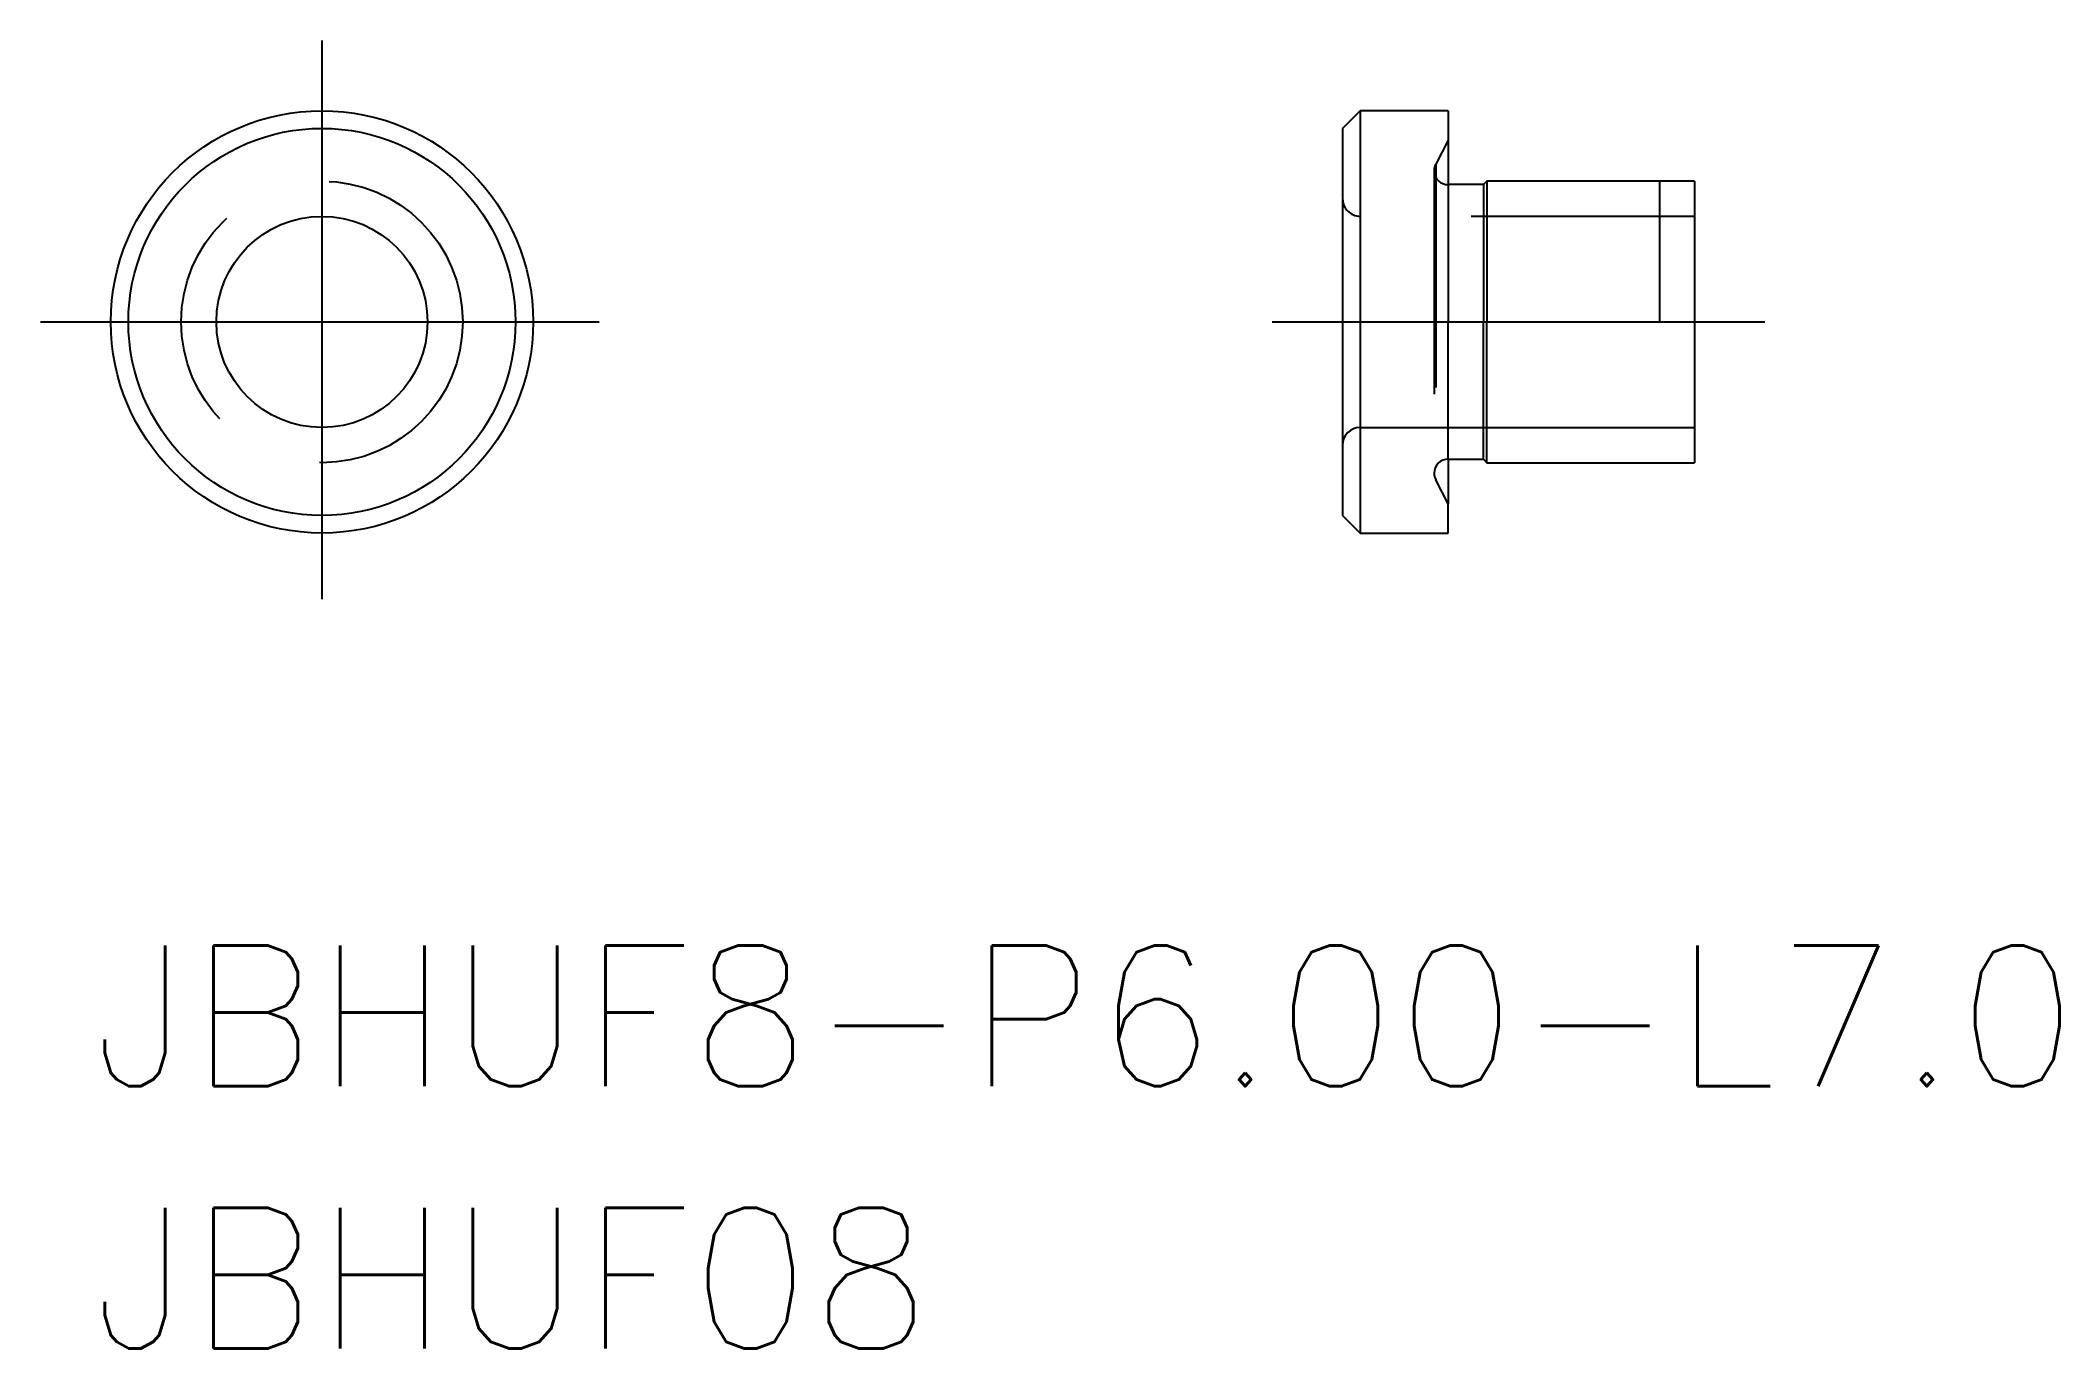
# Model space of a CAD drawing. Extents: x -1.4 to 55.9, y -13 to 24.2.
import ezdxf

# ---------------------------------------------------------------- set-up
doc = ezdxf.new("R2010")
doc.units = 0
doc.header["$LTSCALE"] = 0.5
doc.linetypes.add('CENTER', pattern=[50.8, 31.75, -6.35, 6.35, -6.35])
doc.linetypes.add('DASHED', pattern=[19.05, 12.7, -6.35])
for name, color, linetype in [('MSM_CENTER', 1, 'CENTER'), ('MSM_CONTINUOUS', 7, 'CONTINUOUS'), ('MSM_DASHED', 4, 'DASHED'), ('MSM_NARROW', 5, 'CONTINUOUS'), ('MSM_PART_NUMBER', 7, 'CONTINUOUS')]:
    doc.layers.add(name, color=color, linetype=linetype)
doc.styles.get("Standard").update_dxf_attribs({"font": 'txt.shx', "height": 3, "bigfont": 'bigfont.shx'})

msp = doc.modelspace()

# ---------------------------------------------------------------- linework, layer by layer
at = {"layer": 'MSM_CENTER', "linetype": 'CENTER'}
for p, q in [((6.555, 24.171), (6.555, 8.171)), ((-1.445, 16.171), (14.555, 16.171)), ((33.555, 16.171), (47.555, 16.171))]:
    msp.add_line(p, q, dxfattribs=at)
at = {"layer": 'MSM_CONTINUOUS'}
for p, q in [((36.055, 22.171), (35.555, 21.671)), ((38.555, 22.171), (36.055, 22.171)), ((36.055, 22.171), (36.055, 16.171)), ((38.555, 22.171), (38.555, 16.171)), ((39.655, 20.171), (39.555, 20.071)), ((45.555, 20.171), (39.655, 20.171)), ((39.655, 20.171), (39.655, 16.171)), ((45.555, 20.171), (45.555, 12.171)), ((39.555, 20.071), (38.555, 20.071)), ((39.555, 20.071), (39.555, 16.171)), ((36.055, 13.171), (45.555, 13.171)), ((38.555, 12.271), (39.555, 12.271)), ((38.555, 12.271), (38.555, 11.005)), ((39.555, 12.271), (39.655, 12.171)), ((39.655, 12.171), (45.555, 12.171)), ((38.555, 11.005), (38.2, 11.686)), ((38.555, 10.171), (38.555, 11.005)), ((35.555, 10.671), (36.055, 10.171)), ((36.055, 10.171), (38.555, 10.171))]:
    msp.add_line(p, q, dxfattribs=at)
at = {"layer": 'MSM_CONTINUOUS', "linetype": 'CONTINUOUS'}
msp.add_line((35.555, 21.671), (35.555, 10.671), dxfattribs=at)
for radius in [6, 3]:
    msp.add_circle((6.555, 16.171), radius, dxfattribs=at)
at = {"layer": 'MSM_CONTINUOUS'}
msp.add_circle((6.555, 16.171), 5.5, dxfattribs=at)
for centre, radius, start, end in [((36.055, 12.671), 0.5, 90, 180), ((38.555, 11.871), 0.4, 90, 180), ((38.555, 11.871), 0.4, 180, 207.5)]:
    msp.add_arc(centre, radius, start, end, dxfattribs=at)
at = {"layer": 'MSM_DASHED'}
for p, q in [((38.555, 21.337), (38.2, 20.656)), ((38.2, 20.656), (38.2, 11.686)), ((38.155, 20.471), (38.155, 11.871)), ((45.555, 19.171), (36.055, 19.171)), ((36.055, 16.171), (36.055, 10.171)), ((38.555, 12.271), (38.555, 16.171)), ((39.555, 12.271), (39.555, 16.171)), ((39.655, 12.171), (39.655, 16.171))]:
    msp.add_line(p, q, dxfattribs=at)
at = {"layer": 'MSM_DASHED', "linetype": 'DASHED'}
msp.add_circle((6.555, 16.171), 4, dxfattribs=at)
at = {"layer": 'MSM_DASHED'}
for centre, radius, start in [((38.555, 20.471), 0.4, 152.5), ((36.055, 19.671), 0.5, 180)]:
    msp.add_arc(centre, radius, start, 270, dxfattribs=at)
at = {"layer": 'MSM_NARROW'}
msp.add_line((44.555, 20.171), (44.555, 16.171), dxfattribs=at)

# ---------------------------------------------------------------- texts
at = {"layer": 'MSM_PART_NUMBER', "linetype": 'CONTINUOUS'}
for s, p in [('JBHUF8-P6.00-L7.0', (0.042, -5.549)), ('JBHUF08', (0.042, -13.004))]:
    msp.add_text(s, height=4, dxfattribs=at).set_placement(p)

doc.saveas('drawing.dxf')
